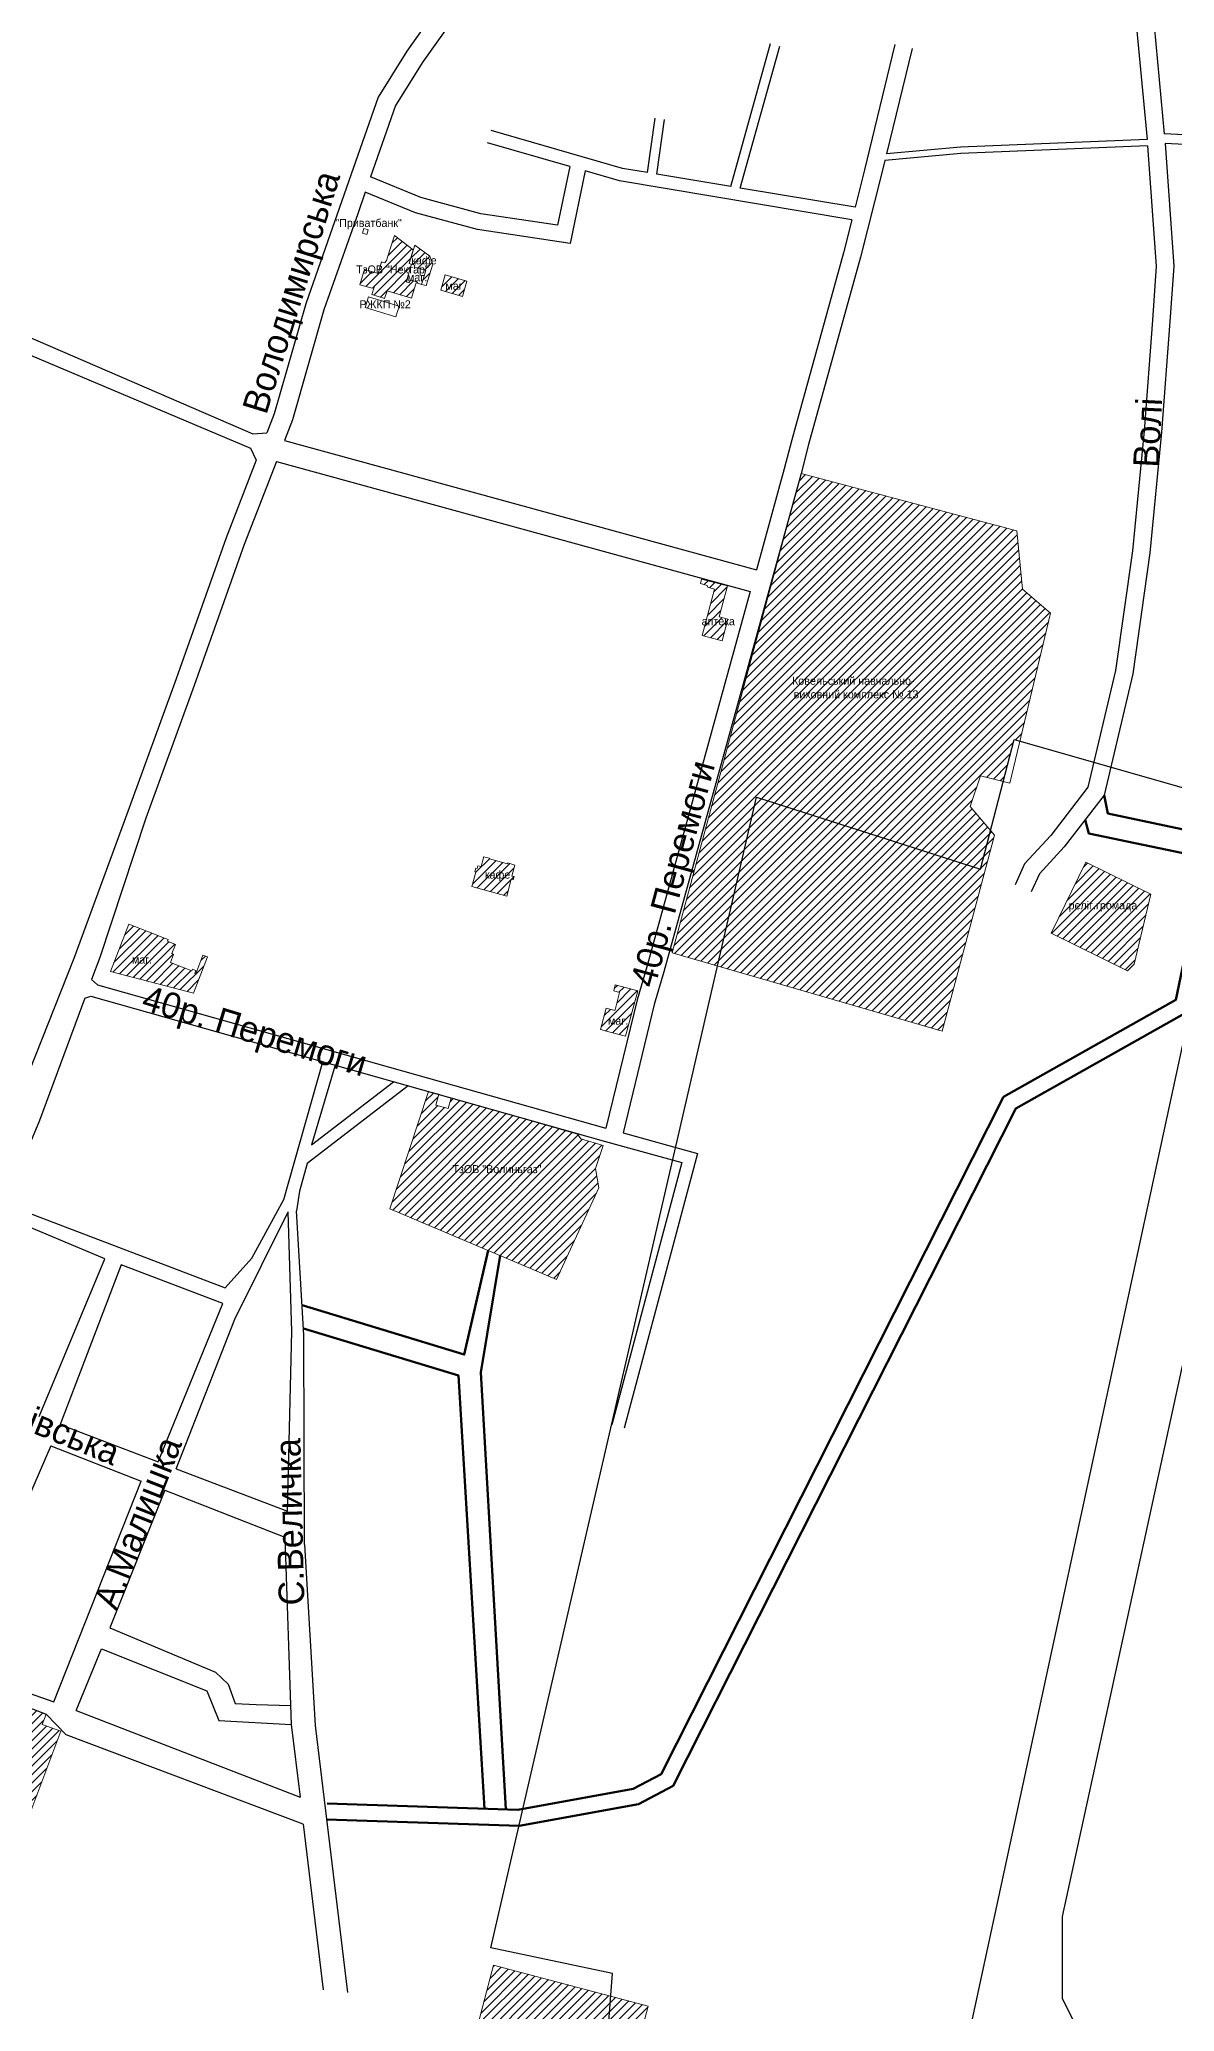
# Model space of a CAD drawing. Header units: millimetres. Extents: x 1379499 to 1411715, y 5652947 to 5671991.
# Drawn here: x 1401852 to 1402561, y 5656887 to 5658119 of the extents above; entities that cross this region are included whole.
import ezdxf
from ezdxf.enums import TextEntityAlignment as Align

# ---------------------------------------------------------------- set-up
doc = ezdxf.new("R2010")
doc.units = ezdxf.units.MM
doc.layers.add('_5Інше', color=252, linetype='Continuous', lineweight=25)
for name, color, linetype in [('вулиці', 7, 'Continuous'), ('ВулНазва', 7, 'Continuous'), ('на область', 5, 'Continuous')]:
    doc.layers.add(name, color=color, linetype=linetype)
picture_1 = doc.add_image_def('image1.bmp', size_in_pixel=(3370, 2384))
pattern_1 = [(45, (19203.3615, -9190.9644), (-2.6516504294, 2.6516504294), [])]

# ---------------------------------------------------------------- blocks, each defined once
blk = doc.blocks.new('Турія')
at = {"layer": '_5Інше', "color": 5}
blk.add_lwpolyline([(46468.7, 24444.2), (46350.4, 23901.6), (46350.4, 23850.4), (46368.4, 23814.4)], dxfattribs=at)
blk = doc.blocks.new('ТуріяПрибер')
at = {"layer": '_5Інше', "color": 160}
blk.add_lwpolyline([(46521.7, 24943), (46280, 23824)], dxfattribs=at)
blk = doc.blocks.new('ТуріяВодоох')
at = {"layer": '_5Інше', "color": 140}
blk.add_lwpolyline([(46020, 23098), (46080, 23883), (46004, 23899), (46170, 24618), (46310, 24573), (46331, 24654), (46450, 24620)], dxfattribs=at)

msp = doc.modelspace()

# ---------------------------------------------------------------- hatches: boundary and pattern name
at = {"layer": 'вулиці', "lineweight": -2}
h = msp.add_hatch(dxfattribs=at)
h.set_pattern_fill('ANSI31', color=2, scale=30, style=0)
h.set_pattern_definition(pattern_1)
h.paths.add_polyline_path([(1402067.6, 5657979.6), (1402065.6, 5657980.1), (1402063.5, 5657972.8), (1402055.8, 5657975.2), (1402054.9, 5657975.5), (1402052, 5657965.9), (1402059.7, 5657963.7), (1402060.9, 5657964.3), (1402059.5, 5657959.7), (1402067.5, 5657957.2), (1402069, 5657962), (1402084.3, 5657957.5), (1402086, 5657963.2), (1402087.2, 5657967.1), (1402088, 5657966.9), (1402088.1, 5657967.5), (1402083.4, 5657968.9), (1402082.9, 5657967.1), (1402081, 5657967.7), (1402084.3, 5657978.7), (1402082.8, 5657979.1), (1402085.4, 5657987.7), (1402073.6, 5657996.7), (1402069.4, 5657983.1), (1402068.9, 5657981.5)])
h.paths.add_polyline_path([(1402041.1, 5657971), (1402103.6, 5657971), (1402103.6, 5657978.5), (1402041.1, 5657978.5)], flags=9)
h = msp.add_hatch(dxfattribs=at)
h.set_pattern_fill('ANSI31', color=2, scale=30, style=0)
h.set_pattern_definition(pattern_1)
h.paths.add_polyline_path([(1402082.8, 5657979.1), (1402084.3, 5657978.7), (1402084.3, 5657978.7), (1402086.3, 5657978.1), (1402085.9, 5657976.9), (1402093.3, 5657974.8), (1402090.6, 5657966.1), (1402093.5, 5657965.3), (1402097.7, 5657978.8), (1402095.8, 5657983.7), (1402086.3, 5657990.6), (1402085.4, 5657987.7), (1402085.4, 5657987.7)])
h.paths.add_polyline_path([(1402082.1, 5657978), (1402102.1, 5657978), (1402102.1, 5657983), (1402082.1, 5657983)], flags=9)
h.paths.add_polyline_path([(1402041.1, 5657971), (1402103.6, 5657971), (1402103.6, 5657978.5), (1402041.1, 5657978.5)], flags=9)
h = msp.add_hatch(dxfattribs=at)
h.set_pattern_fill('ANSI31', color=2, scale=30, style=0)
h.set_pattern_definition(pattern_1)
h.paths.add_polyline_path([(1402105.3, 5657972.1), (1402102.6, 5657962.5), (1402116.2, 5657958.6), (1402118.9, 5657968.2)])
h.paths.add_polyline_path([(1402103.9, 5657962.7), (1402119.7, 5657962.7), (1402119.7, 5657967.7), (1402103.9, 5657967.7)], flags=9)
h = msp.add_hatch(dxfattribs=at)
h.set_pattern_fill('ANSI31', color=5, scale=30, style=0)
h.set_pattern_definition(pattern_1)
h.paths.add_polyline_path([(1402327.8, 5657848), (1402280.1, 5657670.6), (1402247.1, 5657548.4), (1402275.5, 5657540.2), (1402299.9, 5657645.7), (1402439.9, 5657600.7), (1402446.1, 5657624.8), (1402433.4, 5657639.8), (1402439.8, 5657659), (1402454.1, 5657655.4), (1402460.9, 5657681.7), (1402464.6, 5657680.6), (1402483.7, 5657760.7), (1402466.1, 5657775.7), (1402462.5, 5657812.2)])
h.paths.add_polyline_path([(1402299.9, 5657645.7), (1402275.5, 5657540.2), (1402415.9, 5657499.6), (1402448.6, 5657621.9), (1402446.1, 5657624.8), (1402439.9, 5657600.7)])
h.paths.add_polyline_path([(1402307.9, 5657706.3), (1402416.2, 5657706.3), (1402416.2, 5657713.8), (1402307.9, 5657713.8)], flags=24)
h.paths.add_polyline_path([(1402306.6, 5657714.8), (1402414.1, 5657714.8), (1402414.1, 5657722.3), (1402306.6, 5657722.3)], flags=24)
h.paths.add_polyline_path([(1402236, 5657500.3), (1402286.7, 5657688.2), (1402263.5, 5657694.5), (1402212.8, 5657506.5)], flags=9)
h = msp.add_hatch(dxfattribs=at)
h.set_pattern_fill('ANSI31', color=2, scale=30, style=0)
h.set_pattern_definition(pattern_1)
h.paths.add_polyline_path([(1402266, 5657746.8), (1402278.5, 5657743.3), (1402282, 5657756.9), (1402276.5, 5657758.3), (1402281.7, 5657777.8), (1402265.5, 5657782), (1402264.9, 5657779.2), (1402269.1, 5657778), (1402269.4, 5657776.9), (1402273.7, 5657775.7)])
h.paths.add_polyline_path([(1402261, 5657753.1), (1402291, 5657753.1), (1402291, 5657758.1), (1402261, 5657758.1)], flags=9)
h = msp.add_hatch(dxfattribs=at)
h.set_pattern_fill('ANSI31', color=2, scale=30, style=0)
h.set_pattern_definition(pattern_1)
h.paths.add_polyline_path([(1402127.8, 5657602.3), (1402125.8, 5657602.8), (1402125.3, 5657601.1), (1402124.5, 5657601.3), (1402123.9, 5657599), (1402124.6, 5657598.8), (1402122.1, 5657589.9), (1402143.8, 5657583.9), (1402146.5, 5657594.4), (1402147.8, 5657594), (1402148.4, 5657596.1), (1402147.1, 5657596.4), (1402148.8, 5657603.3), (1402144.4, 5657604.6), (1402144.3, 5657604.1), (1402133, 5657607.1), (1402133.1, 5657607.5), (1402129.4, 5657608.4), (1402129.3, 5657607.9)])
h.paths.add_polyline_path([(1402128.1, 5657594.2), (1402148.1, 5657594.2), (1402148.1, 5657599.2), (1402128.1, 5657599.2)], flags=24)
h = msp.add_hatch(dxfattribs=at)
h.set_pattern_fill('ANSI31', color=5, scale=30, style=0)
h.set_pattern_definition(pattern_1)
h.paths.add_polyline_path([(1402546.4, 5657585), (1402505.8, 5657605), (1402484, 5657560.7), (1402531.8, 5657537.1), (1402535.9, 5657541.4)])
h.paths.add_polyline_path([(1402486.2, 5657573.2), (1402546.6, 5657573.2), (1402546.6, 5657581.9), (1402486.2, 5657581.9)], flags=9)
h = msp.add_hatch(dxfattribs=at)
h.set_pattern_fill('ANSI31', color=2, scale=30, style=0)
h.set_pattern_definition(pattern_1)
h.paths.add_polyline_path([(1401932.3, 5657556.8), (1401931.8, 5657555.7), (1401936.8, 5657553.7), (1401934.5, 5657548), (1401935.6, 5657547.5), (1401933.6, 5657542.4), (1401947.1, 5657537.2), (1401947.5, 5657538.3), (1401949.6, 5657537.4), (1401948.9, 5657535.6), (1401949.5, 5657535.4), (1401954, 5657547), (1401956.8, 5657545.9), (1401948.1, 5657523.3), (1401896.2, 5657536.7), (1401907.7, 5657566.3), (1401922.7, 5657560.5), (1401927.2, 5657558.7)])
h.paths.add_polyline_path([(1401908, 5657541.7), (1401923.9, 5657541.7), (1401923.9, 5657546.7), (1401908, 5657546.7)], flags=24)
h = msp.add_hatch(dxfattribs=at)
h.set_pattern_fill('ANSI31', color=2, scale=30, style=0)
h.set_pattern_definition(pattern_1)
h.paths.add_polyline_path([(1402211.9, 5657514.5), (1402211.4, 5657512.4), (1402205.9, 5657513.8), (1402202.5, 5657500.5), (1402207.7, 5657499.1), (1402218, 5657496.3), (1402222.2, 5657511.7), (1402225.8, 5657524.8), (1402211.6, 5657528.5), (1402210.7, 5657524.7), (1402214.3, 5657523.7)])
h.paths.add_polyline_path([(1402205.4, 5657503.5), (1402221.3, 5657503.5), (1402221.3, 5657508.5), (1402205.4, 5657508.5)], flags=24)
h = msp.add_hatch(dxfattribs=at)
h.set_pattern_fill('ANSI31', color=12, scale=30, style=0)
h.set_pattern_definition(pattern_1)
h.paths.add_polyline_path([(1402201.3, 5657401.7), (1402199.3, 5657413.7), (1402204, 5657428), (1402190.2, 5657432.2), (1402188.1, 5657435.2), (1402156.2, 5657444.4), (1402136.3, 5657450.1), (1402109.1, 5657457.7), (1402107.2, 5657451.1), (1402099.5, 5657453.3), (1402101.4, 5657459.9), (1402095, 5657461.7), (1402070.8, 5657388.5), (1402175, 5657344.4)])
h.paths.add_polyline_path([(1402099.8, 5657409.6), (1402175.6, 5657409.6), (1402175.6, 5657417.1), (1402099.8, 5657417.1)], flags=24)
h = msp.add_hatch(dxfattribs=at)
h.set_pattern_fill('ANSI31', color=2, scale=30, style=0)
h.set_pattern_definition(pattern_1)
h.paths.add_polyline_path([(1401865.2, 5657062.1), (1401853.6, 5657066.4), (1401856, 5657072.7), (1401845.2, 5657077), (1401843.7, 5657073.2), (1401842.4, 5657069.8), (1401779.1, 5657093.2), (1401765.6, 5657046.4), (1401763.8, 5657038.5), (1401762.9, 5657036), (1401761.2, 5657032.1), (1401757.8, 5657033.4), (1401757.5, 5657032.3), (1401756.1, 5657029.5), (1401742.6, 5657035.3), (1401740.7, 5657031.3), (1401740.1, 5657031.5), (1401737.8, 5657025.5), (1401730.3, 5657006), (1401731.4, 5657005.5), (1401728.2, 5656997.7), (1401732.4, 5656996.4), (1401727.5, 5656980.4), (1401732.5, 5656945), (1401732.5, 5656943), (1401743.4, 5656940.3), (1401738.9, 5656921.7), (1401758.7, 5656914.6), (1401757.3, 5656910.9), (1401769.1, 5656906.7), (1401770.5, 5656910.5), (1401800.5, 5656899.7), (1401840.1, 5656995.5)])
h.paths.add_polyline_path([(1401677.9, 5656991.5), (1401740.4, 5656991.5), (1401740.4, 5656999), (1401677.9, 5656999)], flags=9)
h = msp.add_hatch(dxfattribs=at)
h.set_pattern_fill('ANSI31', color=2, scale=30, style=0)
h.set_pattern_definition(pattern_1)
h.paths.add_polyline_path([(1401727.5, 5656980.4), (1401732.5, 5656945), (1401732.5, 5656943), (1401743.4, 5656940.3), (1401738.9, 5656921.7), (1401758.7, 5656914.6), (1401757.3, 5656910.9), (1401769.1, 5656906.7), (1401770.5, 5656910.5), (1401800.5, 5656899.7), (1401840.1, 5656995.5), (1401865.2, 5657062.1), (1401853.6, 5657066.4), (1401856, 5657072.7), (1401845.2, 5657077), (1401842.4, 5657069.8), (1401779.1, 5657093.2), (1401765.6, 5657046.4), (1401763.8, 5657038.5), (1401762.9, 5657036), (1401761.2, 5657032.1), (1401757.8, 5657033.4), (1401757.5, 5657032.3), (1401756.1, 5657029.5), (1401742.6, 5657035.3), (1401740.7, 5657031.3), (1401740.1, 5657031.5), (1401737.8, 5657025.5), (1401730.3, 5657006), (1401731.4, 5657005.5), (1401728.2, 5656997.7), (1401730.7, 5656996.9), (1401732.4, 5656996.4)])
h.paths.add_polyline_path([(1401677.9, 5656991.5), (1401740.4, 5656991.5), (1401740.4, 5656999), (1401677.9, 5656999)], flags=9)
h = msp.add_hatch(dxfattribs=at)
h.set_pattern_fill('ANSI31', color=12, scale=30, style=0)
h.set_pattern_definition(pattern_1)
h.paths.add_polyline_path([(1402135.6, 5656915.9), (1402121.2, 5656861.1), (1402099.1, 5656863.7), (1402088.3, 5656857.4), (1402078.6, 5656825.6), (1402083.5, 5656824.9), (1402092.5, 5656854.1), (1402100.2, 5656858.5), (1402115.6, 5656856.7), (1402119.9, 5656856.2), (1402119.1, 5656853), (1402203.8, 5656830.7), (1402208.8, 5656896.6)])
h.paths.add_polyline_path([(1402203.8, 5656830.7), (1402215.8, 5656827.6), (1402232.3, 5656890.4), (1402208.8, 5656896.6)])
h.paths.add_polyline_path([(1402131.8, 5656869.5), (1402216.8, 5656869.5), (1402216.8, 5656877), (1402131.8, 5656877)], flags=9)

# ---------------------------------------------------------------- linework, layer by layer
at = {"layer": 'вулиці', "color": 7}
for points in [[(1402472, 5658337), (1402461.4, 5658329), (1402444.9, 5658319.6), (1402398.3, 5658306.8), (1402323.1, 5658285.8), (1402254.1, 5658266), (1402221.7, 5658247.1), (1402166.7, 5658201.6), (1402144.4, 5658179.8), (1402122.9, 5658149.6), (1402091.3, 5658105.2), (1402074.3, 5658077.9), (1402058.7, 5658033.3)], [(1402472, 5658337), (1402484.1, 5658330.2), (1402507.5, 5658313.8), (1402538.7, 5658295.2), (1402547.1, 5658289.2), (1402555.4, 5658278.7), (1402563.4, 5658261.5), (1402569.8, 5658245.9), (1402568.7, 5658231.8), (1402543.6, 5658165.8), (1402536.1, 5658139.8), (1402544, 5658056.6)], [(1402572.7, 5658222.2), (1402554.1, 5658162.3), (1402547.3, 5658138.8), (1402554.7, 5658060.2)], [(1402572.7, 5658222.2), (1402575.1, 5658223.6), (1402620, 5658221.6), (1402655.1, 5658217.7), (1402680, 5658202.6), (1402702.3, 5658171.6), (1402720.3, 5658147.8), (1402721.3, 5658136.5), (1402706.5, 5658119.6), (1402650, 5658057.1), (1402647.3, 5658055.5), (1402554.7, 5658060.2)], [(1402097.6, 5658134.7), (1402081.3, 5658111.9), (1402063.4, 5658083.1), (1402039.4, 5658014.2), (1402018.2, 5657953.9), (1401998.5, 5657885.2), (1401994, 5657873.4)], [(1402727.5, 5658134.5), (1402711, 5658115.6), (1402653.9, 5658052.4), (1402648.7, 5658049.4), (1402555.2, 5658054.1)], [(1402283.8, 5658027.3), (1402308.6, 5658116.6)], [(1402289.7, 5658026.3), (1402314.4, 5658115)], [(1402386.4, 5658116), (1402367.4, 5658037.6), (1402361.5, 5658014.3)], [(1402397.1, 5658113.4), (1402381.2, 5658047.7)], [(1401722.5, 5658097.2), (1401720.5, 5658077.2), (1401715.3, 5658048.7), (1401712.1, 5658030), (1401705.4, 5657997.3), (1401707, 5657992.9), (1401985.2, 5657872.8), (1401994, 5657873.4)], [(1402231.8, 5658036), (1402236.6, 5658070)], [(1402237.7, 5658035), (1402242.5, 5658069.1)], [(1402183.2, 5658039.8), (1402131.9, 5658054.5)], [(1402231.8, 5658036), (1402216.1, 5658038.6), (1402134.1, 5658062.2)], [(1402544.3, 5658052.6), (1402427.6, 5658047.8), (1402380.2, 5658043.6)], [(1402544, 5658056.6), (1402427.4, 5658051.8), (1402381.2, 5658047.7)], [(1402544.3, 5658052.6), (1402549.7, 5657977.5), (1402547.3, 5657943.7), (1402542.1, 5657874.6), (1402534.8, 5657799.6), (1402524.3, 5657724.8), (1402507, 5657651.9), (1402483.8, 5657621.8), (1402467.3, 5657604), (1402461.6, 5657590.9)], [(1402555.2, 5658054.1), (1402560.8, 5657977.5), (1402558.2, 5657942.9), (1402553, 5657873.7), (1402545.7, 5657798.3), (1402535.1, 5657722.7), (1402517.2, 5657647), (1402492.2, 5657614.7), (1402476.7, 5657597.9), (1402471.6, 5657586.5)], [(1402380.2, 5658043.6), (1402378.1, 5658035), (1402364.9, 5657983), (1402332.5, 5657866.1), (1402327.8, 5657848), (1402241.9, 5657536.6), (1402235.9, 5657516.2), (1402216.5, 5657435.9)], [(1402192.8, 5658037), (1402183.5, 5657991.7), (1402125.6, 5658000.3), (1402086.9, 5658010.9), (1402055.4, 5658023.8)], [(1402183.2, 5658039.8), (1402175.6, 5658003), (1402127.6, 5658010.1), (1402090.2, 5658020.4), (1402058.7, 5658033.3)], [(1402359.5, 5658006.5), (1402214.3, 5658030.8), (1402192.8, 5658037)], [(1402283.8, 5658027.3), (1402237.7, 5658035)], [(1402055.4, 5658023.8), (1402050.7, 5658010.2), (1402029.6, 5657950.2), (1402009.9, 5657881.4), (1402005, 5657868.6)], [(1402361.5, 5658014.3), (1402289.7, 5658026.3)], [(1402359.5, 5658006.5), (1402354.3, 5657985.8), (1402321.9, 5657868.9), (1402317.1, 5657850.8), (1402299.8, 5657787.8)], [(1401704.6, 5657981.6), (1401983.7, 5657863.7), (1401987.3, 5657856.2)], [(1402005, 5657868.6), (1402299.8, 5657787.8)], [(1401987.3, 5657856.2), (1401968.5, 5657807.7), (1401937.2, 5657719.6), (1401907, 5657636.7), (1401873.3, 5657544.8), (1401833.2, 5657443.9), (1401799.9, 5657358.6), (1401786, 5657322.4)], [(1401999.9, 5657855.4), (1401979.7, 5657803.5), (1401948.5, 5657715.5), (1401918.2, 5657632.6), (1401889.5, 5657545.5), (1401884.4, 5657531.8)], [(1401999.9, 5657855.4), (1402296, 5657774.3)], [(1402296, 5657774.3), (1402231.3, 5657539.6), (1402225.3, 5657519.1), (1402205.8, 5657438.8)], [(1401884.4, 5657531.8), (1401888, 5657528.4), (1402205.8, 5657438.8)], [(1401880.1, 5657520.1), (1401851.9, 5657443.6)], [(1401880.1, 5657520.1), (1401883.9, 5657521.3), (1402205.6, 5657430.5), (1402253.3, 5657417.5), (1402209.5, 5657253.5)], [(1401830.1, 5657391.7), (1401967.8, 5657339.2), (1401984.6, 5657357.7), (1402004.6, 5657394.4), (1402028.9, 5657480.4)], [(1402036.6, 5657478.2), (1402021.8, 5657428.4), (1402073, 5657467.9)], [(1402082.3, 5657465.3), (1402019.2, 5657416.9), (1402014.3, 5657399.5), (1402012.4, 5657387.2)], [(1401851.9, 5657443.6), (1401813.7, 5657352.7), (1401789.8, 5657282.3)], [(1402216.5, 5657435.9), (1402263.1, 5657423.1), (1402217.2, 5657251.4)], [(1401851.7, 5657258.7), (1401892.6, 5657357.3), (1401827.1, 5657384.7)], [(1401937.3, 5657226.1), (1401973.9, 5657319.6), (1402007.3, 5657386.6)], [(1401937.3, 5657226.1), (1402006.8, 5657199.6), (1402009.6, 5657311.8), (1402007.3, 5657386.6)], [(1402017.4, 5657178.7), (1402017.4, 5657178.7), (1402017.1, 5657309.6), (1402012.4, 5657387.2)], [(1401926, 5657230.4), (1401966.3, 5657329.4), (1401902.8, 5657353.5), (1401864.8, 5657253.8)], [(1401864.8, 5657253.8), (1401926, 5657230.4)], [(1401859, 5657240.4), (1401799, 5657102.2), (1401860.8, 5657080.5), (1401915.4, 5657218.4)], [(1401859, 5657240.4), (1401915.4, 5657218.4)], [(1401930.1, 5657212.7), (1401895.8, 5657126.6), (1401961.9, 5657099), (1401969.7, 5657091.5), (1401974.2, 5657079.4), (1401987.3, 5657078.9), (1402008.8, 5657078.1)], [(1401930.1, 5657212.7), (1402005.2, 5657183.4)], [(1402005.2, 5657183.4), (1402009.2, 5657066.3), (1402014.7, 5657020.9)], [(1402017.4, 5657178.7), (1402024, 5657065.6), (1402044.3, 5656898.9)], [(1401729.1, 5657116.9), (1401843.7, 5657073.2), (1401845.2, 5657077), (1401856, 5657072.7), (1401868.5, 5657059.9)], [(1401874.7, 5657075), (1401890.5, 5657113.6), (1401956.4, 5657087.4), (1401963.8, 5657068.9), (1402009.2, 5657066.3)], [(1401874.7, 5657075), (1402014.7, 5657020.9)], [(1402016.7, 5657004), (1401868.5, 5657059.9)], [(1402016.7, 5657004), (1402029, 5656900.5)]]:
    msp.add_lwpolyline(points, dxfattribs=at)
at = {"layer": 'вулиці', "color": 2, "lineweight": 70}
for points in [[(1402031.1, 5657007), (1402151.5, 5657003), (1402226.2, 5657016.5), (1402247.9, 5657027.9), (1402461.9, 5657451.2), (1402570.7, 5657512.5), (1402672, 5657997), (1402685.6, 5658087.6)], [(1402031.5, 5657017), (1402150.8, 5657013), (1402222.9, 5657026.1), (1402240.4, 5657035.3), (1402454.3, 5657458.4), (1402561.9, 5657519), (1402662.2, 5657998.8), (1402675.8, 5658089)], [(1402517.2, 5657647), (1402519.5, 5657635.4), (1402583.4, 5657622)], [(1402505.3, 5657631.6), (1402507.5, 5657623.1), (1402580.4, 5657607.9)], [(1402016, 5657328.3), (1402117.3, 5657297.4), (1402132.2, 5657362.5)], [(1402139.7, 5657359.3), (1402127.6, 5657286.2), (1402143.2, 5657013.3)], [(1402016.8, 5657313.7), (1402113.6, 5657284.4), (1402129.9, 5657013.7)]]:
    msp.add_lwpolyline(points, dxfattribs=at)
at = {"layer": 'ВулНазва', "color": 7, "lineweight": 9}
for points in [[(1402054.9, 5657975.5), (1402055.8, 5657975.2), (1402063.5, 5657972.8), (1402065.6, 5657980.1), (1402067.6, 5657979.6), (1402068.9, 5657981.5), (1402069.4, 5657983.1), (1402073.6, 5657996.7), (1402085.4, 5657987.7), (1402082.8, 5657979.1), (1402084.3, 5657978.7), (1402081, 5657967.7), (1402082.9, 5657967.1), (1402083.4, 5657968.9), (1402088.1, 5657967.5), (1402088, 5657966.9), (1402087.2, 5657967.1), (1402086, 5657963.2), (1402084.3, 5657957.5), (1402069, 5657962), (1402067.5, 5657957.2), (1402059.5, 5657959.7), (1402060.9, 5657964.3), (1402059.7, 5657963.7), (1402052, 5657965.9), (1402054.9, 5657975.5)], [(1402053.6, 5657998.1), (1402054.5, 5658001), (1402057.3, 5658000.1), (1402056.4, 5657997.2), (1402053.6, 5657998.1)], [(1402084.3, 5657978.7), (1402086.3, 5657978.1), (1402085.9, 5657976.9), (1402093.3, 5657974.8), (1402090.6, 5657966.1), (1402088, 5657966.9), (1402088.1, 5657967.5), (1402083.4, 5657968.9), (1402082.9, 5657967.1), (1402081, 5657967.7), (1402084.3, 5657978.7)], [(1402093.3, 5657974.8), (1402085.9, 5657976.9), (1402086.3, 5657978.1), (1402082.8, 5657979.1), (1402086.3, 5657990.6), (1402095.8, 5657983.7), (1402097.7, 5657978.8), (1402093.5, 5657965.3), (1402090.6, 5657966.1), (1402093.3, 5657974.8)], [(1402105.3, 5657972.1), (1402118.9, 5657968.2), (1402116.2, 5657958.6), (1402102.6, 5657962.5), (1402105.3, 5657972.1)], [(1402074.5, 5657945.8), (1402055.4, 5657951.7), (1402057.5, 5657958.4), (1402076.6, 5657952.5), (1402074.5, 5657945.8)], [(1402327.8, 5657848), (1402462.5, 5657812.2), (1402466.1, 5657775.7), (1402483.7, 5657760.7), (1402458.3, 5657654.4), (1402439.8, 5657659), (1402433.4, 5657639.8), (1402448.6, 5657621.9), (1402415.9, 5657499.6), (1402247.1, 5657548.4), (1402280.1, 5657670.6), (1402327.8, 5657848)], [(1402265.5, 5657782), (1402281.7, 5657777.8), (1402276.5, 5657758.3), (1402282, 5657756.9), (1402278.5, 5657743.3), (1402266, 5657746.8), (1402273.7, 5657775.7), (1402269.4, 5657776.9), (1402269.1, 5657778), (1402264.9, 5657779.2), (1402265.5, 5657782)], [(1402148.8, 5657603.3), (1402147.1, 5657596.4), (1402148.4, 5657596.1), (1402147.8, 5657594), (1402146.5, 5657594.4), (1402143.8, 5657583.9), (1402122.1, 5657589.9), (1402124.6, 5657598.8), (1402123.9, 5657599), (1402124.5, 5657601.3), (1402125.3, 5657601.1), (1402125.8, 5657602.8), (1402127.8, 5657602.3), (1402129.3, 5657607.9), (1402129.4, 5657608.4), (1402133.1, 5657607.5), (1402133, 5657607.1), (1402144.3, 5657604.1), (1402144.4, 5657604.6), (1402148.8, 5657603.3)], [(1402484, 5657560.7), (1402505.8, 5657605), (1402546.4, 5657585), (1402535.9, 5657541.4), (1402531.8, 5657537.1), (1402484, 5657560.7)], [(1401907.7, 5657566.3), (1401922.7, 5657560.5), (1401927.2, 5657558.7), (1401932.3, 5657556.8), (1401931.8, 5657555.7), (1401936.8, 5657553.7), (1401934.5, 5657548), (1401935.6, 5657547.5), (1401933.6, 5657542.4), (1401947.1, 5657537.2), (1401947.5, 5657538.3), (1401949.6, 5657537.4), (1401948.9, 5657535.6), (1401949.5, 5657535.4), (1401954, 5657547), (1401956.8, 5657545.9), (1401948.1, 5657523.3), (1401896.2, 5657536.7), (1401907.7, 5657566.3)], [(1402210.7, 5657524.7), (1402211.6, 5657528.5), (1402225.8, 5657524.8), (1402222.2, 5657511.7), (1402218, 5657496.3), (1402207.7, 5657499.1), (1402202.5, 5657500.5), (1402205.9, 5657513.8), (1402211.4, 5657512.4), (1402211.9, 5657514.5), (1402214.3, 5657523.7), (1402210.7, 5657524.7)], [(1402109.1, 5657457.9), (1402125.3, 5657453.2), (1402156.2, 5657444.4), (1402188.1, 5657435.2), (1402190.2, 5657432.2), (1402204, 5657428), (1402199.3, 5657413.7), (1402201.3, 5657401.7), (1402175, 5657344.4), (1402070.8, 5657388.5), (1402095, 5657461.9), (1402101.4, 5657460.1), (1402099.5, 5657453.3), (1402107.2, 5657451.1), (1402109.1, 5657457.9)], [(1402078.6, 5656825.6), (1402088.3, 5656857.4), (1402099.1, 5656863.7), (1402121.2, 5656861.1), (1402135.6, 5656915.9), (1402232.3, 5656890.4), (1402215.8, 5656827.6), (1402119.1, 5656853), (1402119.9, 5656856.2), (1402115.6, 5656856.7), (1402100.2, 5656858.5), (1402092.5, 5656854.1), (1402083.5, 5656824.9), (1402078.6, 5656825.6)]]:
    msp.add_lwpolyline(points, close=True, dxfattribs=at)
msp.add_lwpolyline([(1401845.2, 5657077), (1401856, 5657072.7), (1401853.6, 5657066.4), (1401865.2, 5657062.1), (1401840.1, 5656995.5)], dxfattribs=at)

# ---------------------------------------------------------------- block references
at = {"layer": 'вулиці', "color": 7}
for name, p in [('ТуріяВодоох', (1356129.9, 5633027.7)), ('ТуріяПрибер', (1356148.4, 5633029.4)), ('Турія', (1356140.6, 5633044.8))]:
    msp.add_blockref(name, p, dxfattribs=at)

# ---------------------------------------------------------------- texts
at = {"layer": 'ВулНазва', "color": 1, "lineweight": 9}
for s, rotation, p in [('Володимирська', 72.7931, (1402011.4, 5657960.6)), ('Волi', 87.1187, (1402544, 5657873.5)), ('40р. Перемоги', 74.9044, (1402249.7, 5657597.4)), ('40р. Перемоги', 343.0914, (1401985.8, 5657497.6)), ('Львiвська', 337.8509, (1401856.5, 5657253.7)), (' А.Малишка', 68.5067, (1401912.1, 5657189.6)), ('С.Величка', 91.4315, (1402008.1, 5657192.9))]:
    msp.add_text(s, height=16, rotation=rotation, dxfattribs=at).set_placement(p, align=Align.MIDDLE)
at = {"layer": 'ВулНазва', "color": 7, "lineweight": 9}
for s, p in [('"Приватбанк"', (1402057.5, 5658003.9)), ('кафе', (1402092.1, 5657980.5)), ('ТзОВ "Нектар"', (1402072.4, 5657974.7)), ('маг.', (1402087.8, 5657970.5)), ('маг.', (1402111.8, 5657965.2)), ('РЖКП №2', (1402067.8, 5657953.7)), ('аптека', (1402276, 5657755.6)), ('Ковельський навчально-', (1402360.4, 5657718.6)), ('виховний комплекс № 13', (1402362.1, 5657710.1)), ('кафе', (1402138.1, 5657596.7)), ('реліг.громада', (1402516.4, 5657577.5)), ('маг.', (1401915.9, 5657544.2)), ('маг.', (1402213.4, 5657506)), ('ТзОВ "Волиньгаз"', (1402137.7, 5657413.3))]:
    msp.add_text(s, height=5, dxfattribs=at).set_placement(p, align=Align.MIDDLE)

# ---------------------------------------------------------------- pictures from other files: only their frames are drawn
at = {"layer": 'на область', "color": 7, "lineweight": -2}
image = msp.add_image(picture_1, insert=(1395288.6, 5652947), size_in_units=(16426, 11620.1), dxfattribs=at)
image.dxf.flags = 7

doc.saveas('drawing.dxf')
